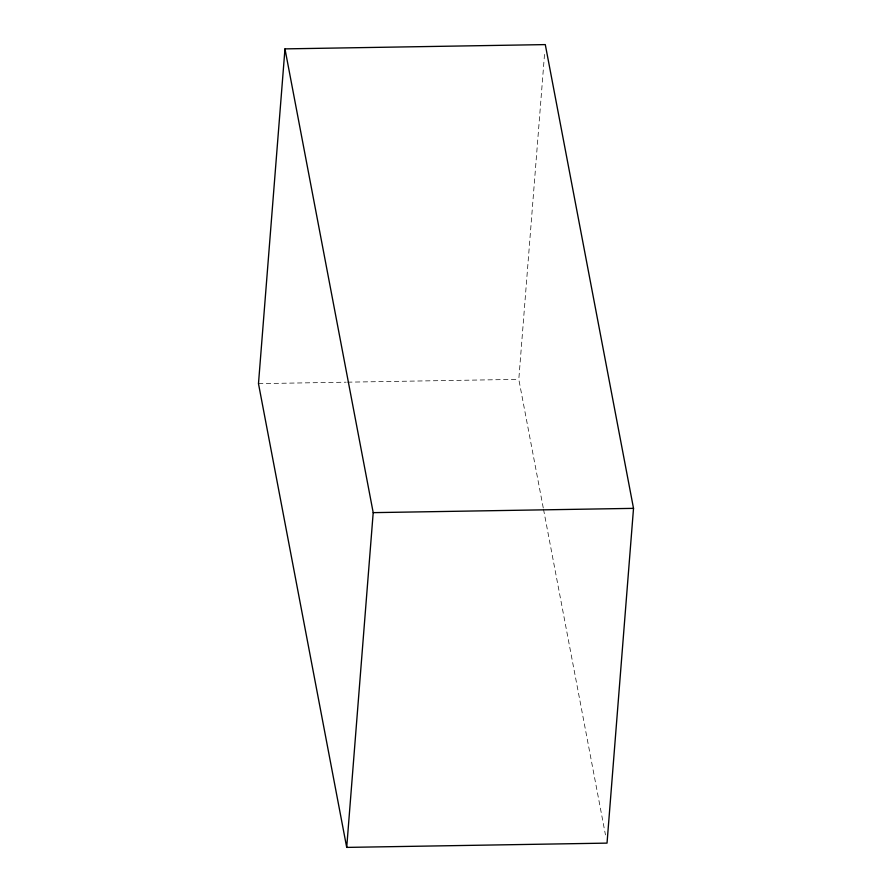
<?xml version="1.0" encoding="UTF-8"?>
<svg xmlns="http://www.w3.org/2000/svg" width="892" height="892" viewBox="0 0 892 892"><rect width="100%" height="100%" fill="white"/><g stroke="black" fill="none" stroke-linecap="round" stroke-linejoin="round"><path stroke-width="0.67" stroke-dasharray="4.46 3.34" d="M543.261 507.949L518.798 379.356L544.744 51.546M258.479 383.638L346.174 382.189M347.568 382.166L518.798 379.356M543.518 509.31L605.467 834.901"/><path stroke-width="1.34" d="M284.972 48.882L258.479 383.638L346.709 847.4L607.028 843.118L633.521 508.362L545.291 44.6L284.972 48.882L373.202 512.644L346.709 847.4M373.202 512.644L633.521 508.362"/></g></svg>
